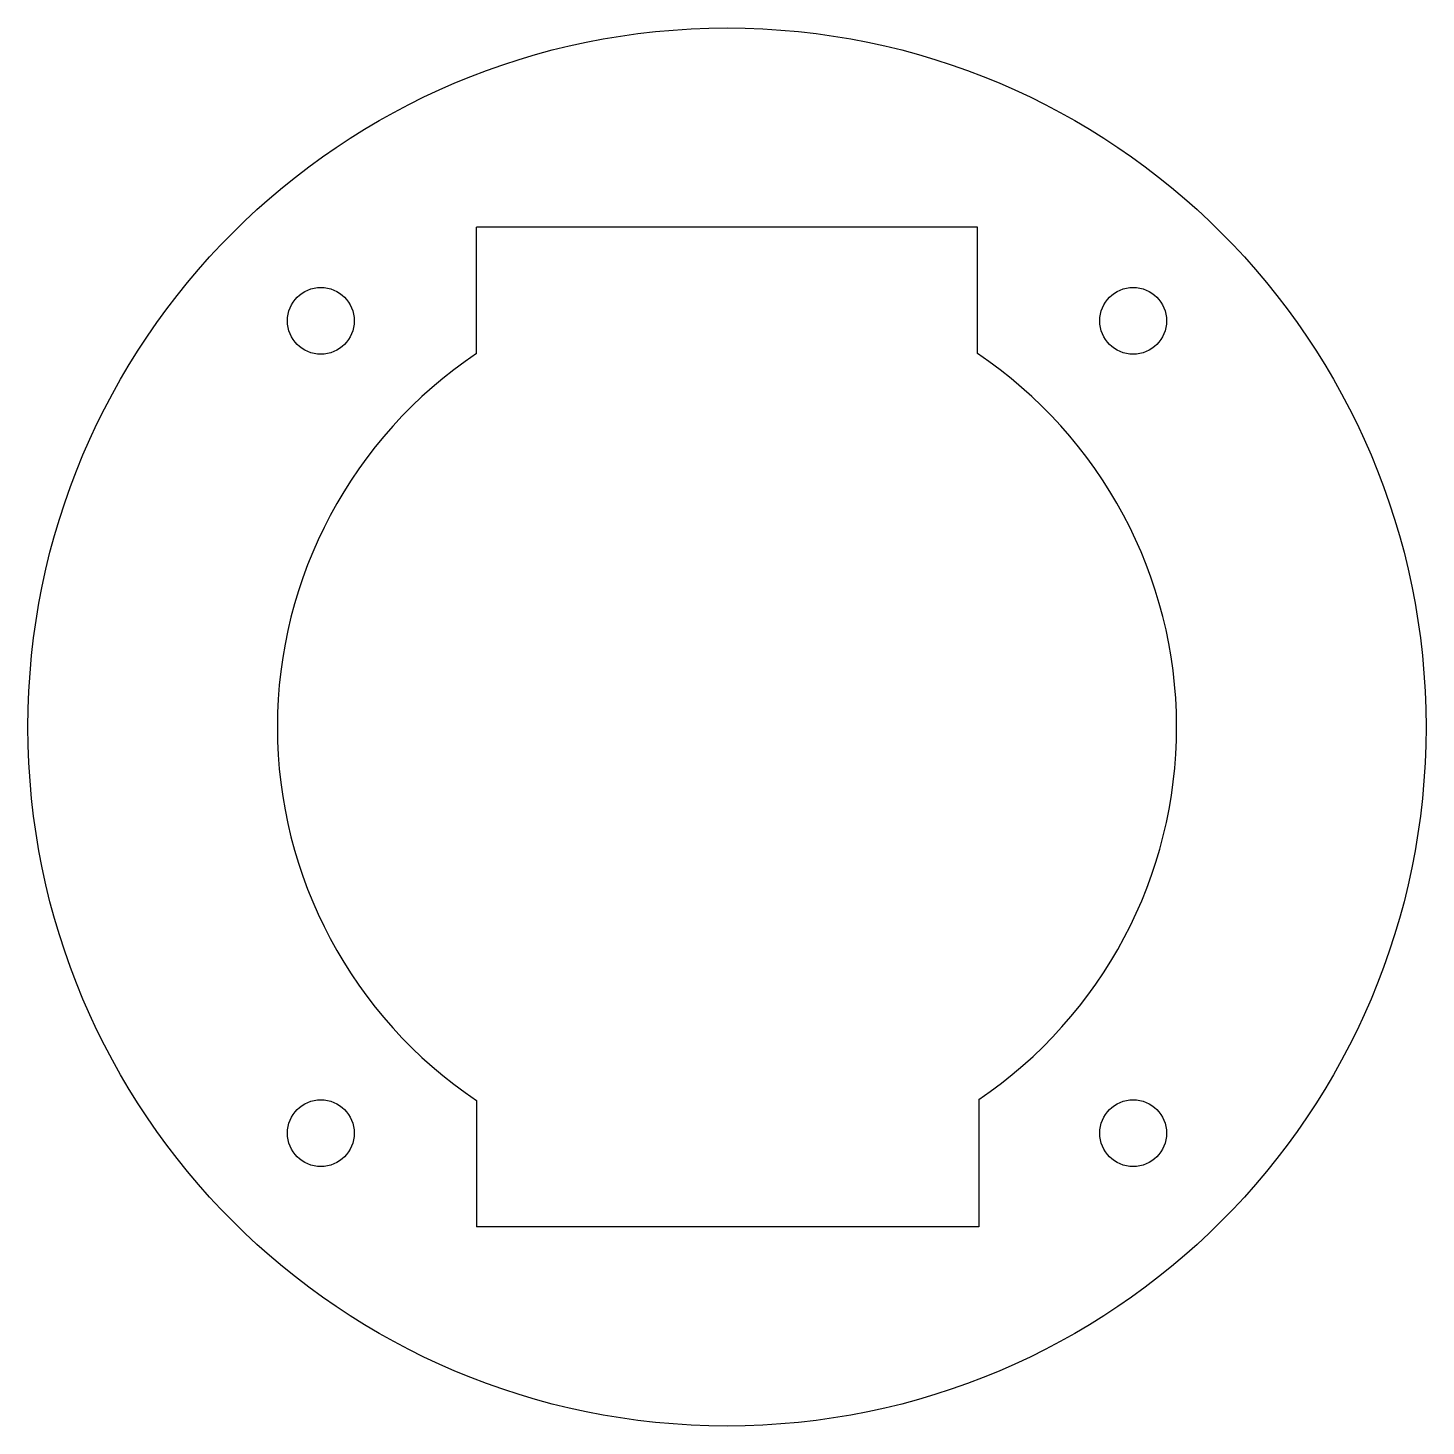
# Model space of a CAD drawing. Extents: x -35.6 to 35.6, y -35.6 to 35.6.
import ezdxf

# ---------------------------------------------------------------- set-up
doc = ezdxf.new("R2010")
doc.units = 0
doc.header["$MEASUREMENT"] = 0
doc.layers.add('VISIBLE', color=7, linetype='CONTINUOUS')

msp = doc.modelspace()

# ---------------------------------------------------------------- linework, layer by layer
at = {"layer": 'VISIBLE'}
for p, q in [((-12.75, 19.017), (-12.75, 25.45)), ((12.75, 25.45), (-12.75, 25.45)), ((12.75, 19.017), (12.75, 25.45)), ((-12.75, -19.017), (-12.75, -25.45)), ((12.816, -18.972), (12.816, -25.45)), ((12.816, -25.45), (-12.75, -25.45))]:
    msp.add_line(p, q, dxfattribs=at)
for centre, radius in [((0, 0), 35.595), ((-20.68, 20.68), 1.7), ((20.68, 20.68), 1.7), ((-20.68, -20.68), 1.7), ((20.68, -20.68), 1.7)]:
    msp.add_circle(centre, radius, dxfattribs=at)
for start, end in [(123.84058, 236.15942), (304.04087, 56.15942)]:
    msp.add_arc((0, 0), 22.895, start, end, dxfattribs=at)

doc.saveas('drawing.dxf')
